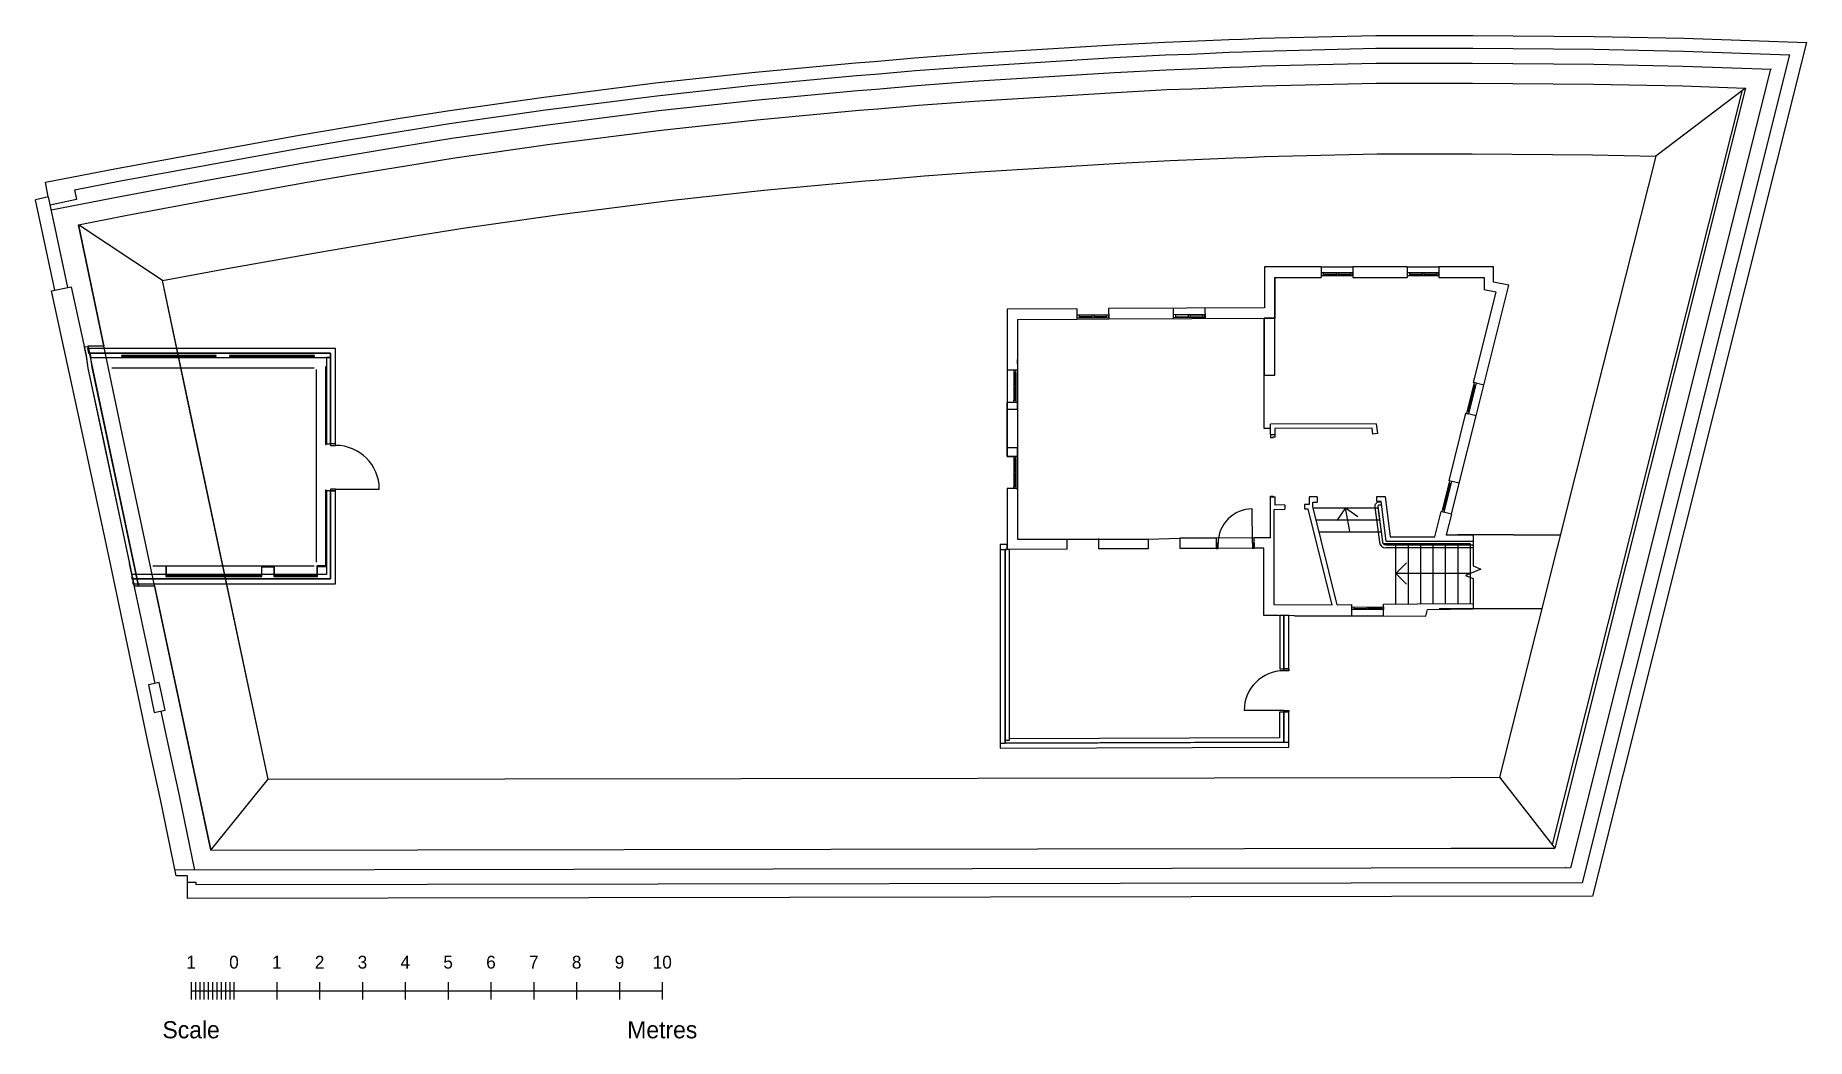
# Model space of a CAD drawing. Header units: metres. Extents: x -3566 to 37785, y -3280 to 20135.
import ezdxf
from ezdxf.enums import TextEntityAlignment as Align

# ---------------------------------------------------------------- set-up
doc = ezdxf.new("R2010")
doc.units = ezdxf.units.M
doc.header["$MEASUREMENT"] = 0
doc.layers.add('B-STRUCTURE', color=7, linetype='Continuous')
doc.layers.add('Scale', color=7, linetype='Continuous')
doc.styles.add('Scale', font='TEMPSITC.TTF')

# ---------------------------------------------------------------- blocks, each defined once
blk = doc.blocks.new('Scale')
at = {"layer": 'Scale'}
for p, q in [((799, -2000), (799, -2400)), ((899, -2000), (899, -2400)), ((999, -2000), (999, -2400)), ((1099, -2000), (1099, -2400)), ((1199, -2000), (1199, -2400)), ((1299, -2000), (1299, -2400)), ((1399, -2000), (1399, -2400)), ((1499, -2000), (1499, -2400)), ((1599, -2000), (1599, -2400)), ((1699, -2000), (1699, -2400)), ((1799, -2000), (1799, -2400)), ((2799, -2000), (2799, -2400)), ((3799, -2000), (3799, -2400)), ((4799, -2000), (4799, -2400)), ((5799, -2000), (5799, -2400)), ((6799, -2000), (6799, -2400)), ((7799, -2000), (7799, -2400)), ((8799, -2000), (8799, -2400)), ((9799, -2000), (9799, -2400)), ((10799, -2000), (10799, -2400)), ((11799, -2000), (11799, -2400)), ((799, -2200), (11799, -2200))]:
    blk.add_line(p, q, dxfattribs=at)
at = {"layer": 'Scale', "style": 'Scale'}
for s, height, p in [('1', 300, (799, -1772)), ('0', 300, (1799, -1772)), ('1', 300, (2799, -1772)), ('2', 300, (3799, -1772)), ('3', 300, (4799, -1772)), ('4', 300, (5799, -1772)), ('5', 300, (6799, -1772)), ('6', 300, (7799, -1772)), ('7', 300, (8799, -1772)), ('8', 300, (9799, -1772)), ('9', 300, (10799, -1772)), ('10', 300, (11799, -1772)), ('Scale', 400, (799, -3430)), ('Metres', 400, (11799, -3430))]:
    blk.add_text(s, height=height, dxfattribs=at).set_placement(p, align=Align.BOTTOM_CENTER)

msp = doc.modelspace()

# ---------------------------------------------------------------- linework, layer by layer
at = {"layer": 'B-STRUCTURE'}
for p, q in [((36271, 18825), (31845, 1250)), ((36357, 18904), (34263, 17316)), ((-3264, 16367), (-3566, 16301)), ((-3112, 14188), (-3566, 16301)), ((-3130, 15745), (-3264, 16367)), ((-2610, 16307), (-3222, 16172)), ((-2809, 14254), (-3154, 15859)), ((-601, 14412), (-2563, 15715)), ((26451, 14735), (25130, 14735)), ((25130, 14735), (25130, 13775)), ((26451, 14735), (26451, 14485)), ((26451, 14735), (27191, 14735)), ((26451, 14595), (26451, 14535)), ((26501, 14595), (26501, 14535)), ((26501, 14565), (26801, 14565)), ((26801, 14595), (26801, 14535)), ((26841, 14595), (26841, 14535)), ((26841, 14565), (27141, 14565)), ((27141, 14595), (27141, 14535)), ((28461, 14735), (27191, 14735)), ((27191, 14735), (27191, 14485)), ((27191, 14595), (27191, 14535)), ((28461, 14735), (28461, 14485)), ((28461, 14735), (29201, 14735)), ((28511, 14595), (28511, 14535)), ((28511, 14565), (28811, 14565)), ((28811, 14595), (28811, 14535)), ((28851, 14595), (28851, 14535)), ((28851, 14565), (29151, 14565)), ((29151, 14595), (29151, 14535)), ((30478, 14735), (29201, 14735)), ((29201, 14735), (29201, 14485)), ((29201, 14595), (29201, 14535)), ((30478, 14376), (30478, 14735)), ((30012, 12034), (30540, 14139)), ((30247, 11975), (30830, 14303)), ((30540, 14139), (30258, 14198)), ((30830, 14303), (30478, 14376)), ((20750, 13754), (19119, 13747)), ((19119, 13747), (19119, 12319)), ((19119, 13743), (19119, 10309)), ((20750, 13754), (20751, 13514)), ((25130, 13775), (21490, 13758)), ((21490, 13758), (21491, 13518)), ((22998, 13765), (23000, 13525)), ((23738, 13769), (23740, 13529)), ((19359, 13508), (20751, 13514)), ((19359, 13508), (19359, 12319)), ((20751, 13514), (21491, 13518)), ((20801, 13605), (20801, 13545)), ((20801, 13575), (21101, 13576)), ((21101, 13606), (21101, 13546)), ((21141, 13606), (21141, 13546)), ((21141, 13576), (21441, 13578)), ((21441, 13608), (21441, 13548)), ((23049, 13615), (23049, 13555)), ((23049, 13585), (23349, 13587)), ((23349, 13617), (23349, 13557)), ((23389, 13617), (23389, 13557)), ((23389, 13587), (23689, 13588)), ((23689, 13618), (23689, 13558)), ((25120, 10963), (25120, 13535)), ((-2385, 12666), (-2340, 12366)), ((19359, 12469), (19359, 12569)), ((-2340, 12366), (-1371, 7806)), ((-581, 12366), (-1786, 12366)), ((2285, 12366), (-581, 12366)), ((2941, 12366), (2285, 12366)), ((2996, 11866), (2996, 12334)), ((19359, 12319), (19119, 12319)), ((19119, 12319), (19119, 11569)), ((19277, 12269), (19277, 11619)), ((19277, 12269), (19277, 11619)), ((19302, 12269), (19302, 11964)), ((19302, 12269), (19302, 11964)), ((19327, 12269), (19327, 11619)), ((19327, 12269), (19327, 11619)), ((19359, 12319), (19359, 11569)), ((30247, 11975), (30012, 12034)), ((2996, 10866), (2996, 11866)), ((19277, 11964), (19327, 11964)), ((19277, 11924), (19327, 11924)), ((19302, 11924), (19302, 11619)), ((29885, 11355), (30040, 11976)), ((30011, 11983), (30069, 11968)), ((30067, 11258), (30247, 11975)), ((19359, 11569), (19359, 10459)), ((19359, 11469), (19359, 10469)), ((29437, 9740), (29832, 11316)), ((29671, 9681), (30067, 11258)), ((30067, 11258), (29832, 11316)), ((29856, 11362), (29914, 11347)), ((2996, 9256), (2996, 10866)), ((25269, 10963), (25120, 10963)), ((27738, 11070), (25269, 11063)), ((25269, 10822), (25269, 11063)), ((27640, 10970), (25370, 10963)), ((25370, 10963), (25370, 10822)), ((27640, 10970), (25379, 10963)), ((25379, 10769), (25379, 10963)), ((27658, 10826), (27640, 10970)), ((27658, 10826), (27640, 10970)), ((27767, 10840), (27658, 10826)), ((27767, 10840), (27658, 10826)), ((27738, 11070), (27767, 10840)), ((27738, 11070), (27767, 10840)), ((3441, 10606), (3326, 10606)), ((3326, 10606), (3326, 10566)), ((3441, 10606), (3326, 10606)), ((3441, 10606), (3326, 10606)), ((3326, 10566), (3441, 10566)), ((3441, 10566), (3441, 10606)), ((19359, 10459), (19359, 9559)), ((19277, 10259), (19277, 9609)), ((19277, 9954), (19327, 9954)), ((19302, 10259), (19302, 9954)), ((19327, 10259), (19327, 9609)), ((3441, 9546), (3326, 9546)), ((3326, 9546), (3326, 9506)), ((3441, 9506), (3441, 9546)), ((3441, 9546), (4461, 9546)), ((19327, 9559), (19119, 9559)), ((19277, 9914), (19327, 9914)), ((19302, 9914), (19302, 9609)), ((19327, 9559), (19361, 9559)), ((19360, 9559), (19360, 9459)), ((29309, 9061), (29465, 9682)), ((29436, 9689), (29494, 9674)), ((29671, 9681), (29437, 9740)), ((29491, 8964), (29671, 9681)), ((2996, 8363), (2996, 9256)), ((3441, 9506), (3326, 9506)), ((3326, 9506), (3441, 9506)), ((3441, 9506), (3326, 9506)), ((19119, 9409), (19119, 8149)), ((19361, 9459), (19361, 8380)), ((25269, 8407), (25269, 9369)), ((25379, 9173), (25379, 9369)), ((25602, 9177), (25379, 9173)), ((26171, 9189), (26059, 9187)), ((26172, 9361), (26171, 9189)), ((26360, 9364), (26172, 9362)), ((26261, 9242), (26360, 9243)), ((26261, 9140), (26261, 9242)), ((26827, 6848), (26261, 9140)), ((26269, 9106), (27786, 9106)), ((27017, 9106), (26818, 8814)), ((27017, 9106), (27309, 8907)), ((27702, 9126), (27814, 8306)), ((27753, 9375), (27949, 9377)), ((27853, 9256), (27753, 9255)), ((27772, 9136), (27883, 8316)), ((27855, 9240), (27802, 9240)), ((27864, 9170), (27802, 9170)), ((27968, 8330), (27853, 9256)), ((27949, 9377), (28066, 8434)), ((24845, 8285), (24842, 9085)), ((24845, 8285), (24842, 9085)), ((25354, 9072), (25604, 9077)), ((25354, 6843), (25354, 9072)), ((26061, 9087), (26150, 9088)), ((26706, 6839), (26150, 9088)), ((26338, 8826), (27824, 8826)), ((29108, 8431), (29257, 9023)), ((29491, 8964), (29257, 9023)), ((29280, 9068), (29339, 9054)), ((2996, 7839), (2996, 8363)), ((19359, 8380), (20515, 8380)), ((20515, 8385), (20516, 8145)), ((20515, 8380), (21255, 8380)), ((21255, 8389), (21256, 8149)), ((21255, 8380), (21256, 8149)), ((21255, 8380), (22415, 8380)), ((22415, 8380), (23155, 8397)), ((22415, 8380), (22416, 8154)), ((24005, 8401), (23155, 8397)), ((23155, 8390), (23156, 8157)), ((24885, 8405), (24005, 8401)), ((24006, 8161), (24005, 8401)), ((24005, 8281), (24006, 8161)), ((24005, 8281), (24006, 8161)), ((24045, 8281), (24005, 8281)), ((24005, 8281), (24006, 8161)), ((24005, 8281), (24006, 8161)), ((24045, 8281), (24005, 8281)), ((24005, 8281), (24006, 8161)), ((24005, 8281), (24006, 8161)), ((24046, 8161), (24045, 8281)), ((24046, 8161), (24045, 8281)), ((24885, 8285), (24845, 8285)), ((24845, 8285), (24846, 8165)), ((24885, 8285), (24845, 8285)), ((24845, 8285), (24846, 8165)), ((25269, 8407), (24885, 8405)), ((24886, 8165), (24885, 8405)), ((24885, 8285), (24886, 8165)), ((24885, 8285), (24886, 8165)), ((24886, 8165), (24885, 8285)), ((24885, 8285), (24886, 8165)), ((24886, 8165), (24885, 8285)), ((24885, 8285), (24886, 8165)), ((26408, 8546), (27862, 8546)), ((27968, 8330), (29063, 8331)), ((28066, 8434), (29108, 8431)), ((20516, 8145), (19119, 8139)), ((22416, 8154), (21256, 8149)), ((24006, 8161), (23156, 8157)), ((24886, 8165), (24006, 8161)), ((24006, 8161), (24046, 8161)), ((24006, 8161), (24046, 8161)), ((24846, 8165), (24886, 8165)), ((24846, 8165), (24886, 8165)), ((25114, 8166), (24886, 8165)), ((27962, 8246), (30001, 8246)), ((30001, 8176), (27962, 8176)), ((28197, 6862), (28197, 8266)), ((28487, 6865), (28487, 8266)), ((28777, 6867), (28777, 8266)), ((29067, 6870), (29067, 8266)), ((29357, 6873), (29357, 8266)), ((29647, 6876), (29647, 8266)), ((29937, 6879), (29937, 8266)), ((-826, 7758), (2941, 7758)), ((28197, 7576), (28447, 7826)), ((28197, 7576), (28447, 7326)), ((26706, 6839), (25354, 6843)), ((26827, 6848), (27168, 6852)), ((27167, 6587), (27168, 6852)), ((27218, 6792), (27218, 6732)), ((27218, 6762), (27518, 6765)), ((27518, 6795), (27518, 6735)), ((27558, 6795), (27558, 6735)), ((27558, 6765), (27858, 6768)), ((27858, 6798), (27858, 6738)), ((27908, 6859), (28695, 6867)), ((25830, 6591), (27167, 6587)), ((27167, 6587), (27907, 6585)), ((27907, 6585), (28894, 6582)), ((25699, 5347), (25584, 5347)), ((25584, 5307), (25584, 5347)), ((25584, 5347), (25699, 5347)), ((25699, 5347), (25584, 5347)), ((25699, 5307), (25584, 5307)), ((25699, 5347), (25699, 5307)), ((25584, 4377), (24654, 4377)), ((25584, 4337), (25584, 4377)), ((25584, 4377), (25699, 4377)), ((25699, 4337), (25584, 4337)), ((25699, 4337), (25584, 4337)), ((25699, 4337), (25584, 4337)), ((25699, 4377), (25699, 4337)), ((527, 1118), (1865, 2773)), ((30612, 2819), (31909, 1168)), ((32270, 706), (-307, 655)), ((32173, 706), (32160, 723))]:
    msp.add_line(p, q, dxfattribs=at)
at = {"layer": 'B-STRUCTURE', "flags": 128}
for points in [[(-3333, 16711), (-1671, 17026), (412, 17413), (2590, 17804), (3694, 17991), (4904, 18193), (6057, 18377), (8305, 18697), (10909, 19026), (13163, 19274), (15577, 19498), (16013, 19529), (16958, 19614), (18284, 19713), (21592, 19916), (22802, 19981), (23387, 20001), (24295, 20041), (24604, 20051), (25032, 20072), (27729, 20135), (29991, 20135), (32823, 20111), (34917, 20069), (37785, 19967), (32788, 42), (-12, -10), (-12, 365)], [(-3198, 16061), (-1551, 16387), (529, 16774), (2702, 17163), (3802, 17350), (5009, 17551), (6154, 17734), (8392, 18052), (10985, 18380), (13228, 18628), (15630, 18850), (16066, 18881), (17012, 18966), (18329, 19065), (21629, 19267), (22831, 19332), (23412, 19352), (24320, 19392), (24630, 19402), (25055, 19422), (27736, 19485), (29988, 19485), (32814, 19462), (34898, 19419), (36964, 19345)], [(-2655, 16534), (-1616, 16731), (466, 17118), (2642, 17508), (3744, 17695), (4953, 17896), (6102, 18080), (8345, 18399), (10944, 18728), (13193, 18976), (15602, 19199), (16038, 19230), (16983, 19315), (18305, 19414), (21609, 19617), (22816, 19682), (23399, 19702), (24306, 19741), (24616, 19752), (25042, 19772), (27732, 19835), (29990, 19835), (32819, 19812), (34908, 19769), (37388, 19681), (32542, 356)], [(-2563, 15715), (-1464, 15933), (612, 16319), (2781, 16708), (3879, 16894), (5083, 17095), (6223, 17277), (8453, 17594), (11040, 17921), (13275, 18168), (15668, 18389), (16103, 18420), (17050, 18506), (18360, 18603), (21656, 18806), (22851, 18870), (23430, 18890), (24338, 18930), (24649, 18940), (25071, 18960), (27742, 19023), (29986, 19022), (32807, 18999), (34886, 18957), (36357, 18904)], [(36944, 19346), (32270, 706)], [(36357, 18904), (31909, 1168)], [(-601, 14412), (909, 14693), (3065, 15079), (4153, 15264), (5350, 15463), (6470, 15642), (8673, 15956), (11234, 16279), (13442, 16523), (15803, 16742), (16236, 16773), (17185, 16858), (18472, 16954), (21751, 17155), (22924, 17218), (23495, 17238), (24401, 17278), (24716, 17288), (25130, 17308), (27761, 17370), (29979, 17369), (32783, 17346), (34263, 17316)], [(34263, 17316), (32851, 11712), (30612, 2819)], [(-3268, 16366), (-3333, 16711)], [(-2655, 16534), (-2610, 16307)], [(527, 1118), (-1544, 10845), (-2563, 15715)], [(25370, 14485), (26451, 14485)], [(25370, 13537), (25370, 14485)], [(25370, 14485), (25370, 13537)], [(27191, 14485), (28461, 14485)], [(29201, 14485), (30258, 14485), (30258, 14198)], [(-2523, 11090), (-2523, 11090), (-3193, 14171), (-2734, 14271), (-2385, 12666)], [(1865, 2773), (74, 11186), (-601, 14412)], [(21491, 13518), (25370, 13537)], [(-2328, 12870), (-2428, 12856)], [(-2428, 12856), (-2381, 12639)], [(3441, 12830), (-2354, 12830)], [(-2354, 12830), (-2330, 12720)], [(-2283, 12660), (-2328, 12870)], [(3441, 12720), (3441, 12830)], [(-2381, 12639), (-2340, 12366)], [(-2330, 12720), (3326, 12720)], [(3326, 12720), (-2292, 12720)], [(-2292, 12720), (-2277, 12620)], [(-2241, 12384), (-2283, 12660)], [(-2277, 12620), (3326, 12620)], [(655, 12666), (-1559, 12666)], [(-1559, 12666), (-1559, 12651)], [(-1559, 12651), (655, 12651)], [(655, 12651), (655, 12666)], [(2950, 12666), (964, 12666)], [(964, 12666), (964, 12651)], [(964, 12651), (2950, 12651)], [(2950, 12651), (2950, 12666)], [(3326, 12620), (3226, 12620)], [(3226, 12620), (3226, 10606)], [(3326, 12720), (3326, 10606)], [(3326, 12620), (3326, 12720)], [(3326, 10606), (3326, 12620)], [(3441, 12720), (3435, 12720)], [(3435, 12720), (3441, 12720)], [(3441, 10606), (3441, 12720)], [(-2340, 12366), (-1996, 10750)], [(-1898, 10770), (-2241, 12384)], [(3218, 12400), (3203, 12400)], [(3203, 12400), (3203, 10590)], [(3218, 10590), (3218, 12400)], [(19277, 12319), (19277, 12269), (19327, 12269), (19327, 12319)], [(19277, 12319), (19277, 12269), (19327, 12269), (19327, 12319)], [(19277, 11569), (19277, 11619), (19327, 11619), (19327, 11569)], [(19359, 10309), (19119, 10309), (19119, 11569)], [(19359, 11569), (19119, 11569)], [(-1840, 7914), (-2523, 11090)], [(-1156, 7289), (-1898, 10770)], [(25269, 10822), (25370, 10822)], [(25269, 10822), (25269, 10754)], [(25269, 10754), (25329, 10754), (25329, 10769), (25379, 10769)], [(-1996, 10750), (-1259, 7289)], [(3203, 10590), (3218, 10590)], [(3226, 10606), (3326, 10606)], [(19277, 10309), (19277, 10259), (19327, 10259), (19327, 10309)], [(3203, 9521), (3203, 7756)], [(3218, 9521), (3203, 9521)], [(3218, 7756), (3218, 9521)], [(19359, 9559), (19119, 9559), (19119, 8139)], [(19277, 9559), (19277, 9609), (19327, 9609), (19327, 9559)], [(3326, 9506), (3226, 9506)], [(3226, 9506), (3226, 7553)], [(3326, 9506), (3326, 7453)], [(3326, 7453), (3326, 9506)], [(3441, 7338), (3441, 9506)], [(25269, 9384), (25329, 9384), (25329, 9369), (25379, 9369)], [(25269, 9369), (25269, 9384)], [(25269, 9369), (25379, 9369)], [(25602, 9177), (25604, 9077)], [(26059, 9187), (26061, 9087)], [(26360, 9364), (26360, 9243)], [(27121, 8556), (27017, 9106)], [(27753, 9255), (27753, 9375)], [(29937, 8266), (27900, 8266), (27786, 9106)], [(29491, 8964), (29370, 8481), (30001, 8482)], [(29063, 8331), (30001, 8332)], [(30931, 8482), (29643, 8482)], [(30001, 8482), (30001, 7753), (30183, 7679), (29821, 7532), (30001, 7459), (30001, 6749)], [(30931, 8482), (32025, 8482)], [(-279, 521), (-646, 2300), (-926, 3576), (-1840, 7913)], [(19119, 8254), (18957, 8254)], [(18957, 8254), (18957, 8139)], [(18957, 8139), (19119, 8139)], [(18957, 8125), (18957, 3614)], [(19072, 8125), (18957, 8125)], [(19072, 8138), (19072, 3686)], [(19172, 8138), (19072, 8138)], [(19072, 3614), (19072, 8125)], [(19119, 8139), (19119, 8254)], [(19172, 3686), (19172, 8138)], [(25455, 6593), (25114, 6594), (25114, 8166)], [(-769, 5012), (-1371, 7806)], [(3226, 7553), (-1315, 7553)], [(-1315, 7553), (-1315, 7453)], [(-1315, 7453), (3326, 7453)], [(3326, 7453), (-1294, 7453)], [(-1294, 7453), (-1294, 7338)], [(-507, 7744), (-522, 7744)], [(-522, 7744), (-522, 7507)], [(-522, 7507), (-507, 7507)], [(-507, 7523), (-507, 7744)], [(1708, 7523), (-507, 7523)], [(-507, 7508), (1708, 7508)], [(-507, 7507), (-507, 7508)], [(2017, 7744), (1708, 7744)], [(1708, 7744), (1708, 7523)], [(1708, 7508), (1723, 7508)], [(1723, 7729), (2002, 7729)], [(1723, 7508), (1723, 7729)], [(2002, 7729), (2002, 7508)], [(2002, 7508), (2017, 7508)], [(2017, 7522), (2017, 7744)], [(3007, 7522), (2017, 7522)], [(2017, 7508), (2017, 7507)], [(2017, 7507), (3007, 7507)], [(3203, 7756), (3007, 7756)], [(3007, 7756), (3007, 7522)], [(3007, 7507), (3022, 7507)], [(3022, 7741), (3218, 7741)], [(3022, 7507), (3022, 7741)], [(3203, 7756), (3218, 7756)], [(3218, 7741), (3218, 7756)], [(29937, 7576), (28197, 7576)], [(-1294, 7338), (3441, 7338)], [(-1259, 7289), (-1156, 7289)], [(27907, 6585), (27908, 6859)], [(28695, 6867), (30001, 6879)], [(28894, 6582), (28933, 6739), (30003, 6749)], [(31602, 6750), (29206, 6750)], [(25292, 6592), (25277, 6592)], [(25830, 6591), (25455, 6593)], [(25584, 6592), (25484, 6592)], [(25484, 6592), (25484, 5347)], [(25699, 6592), (25584, 6592)], [(25584, 6592), (25584, 5347)], [(25584, 5347), (25584, 6592)], [(25699, 5347), (25699, 6592)], [(25484, 5347), (25584, 5347)], [(153, 655), (-206, 2394), (-486, 3671), (-633, 4366)], [(25580, 4337), (25480, 4337)], [(25480, 4337), (25480, 3738)], [(25580, 3639), (25580, 4337)], [(25584, 4337), (25584, 3639)], [(25699, 3639), (25699, 4337)], [(25480, 3738), (19172, 3714)], [(18957, 3614), (18954, 3614)], [(18954, 3614), (18954, 3499)], [(18954, 3499), (25696, 3524)], [(18957, 3614), (19072, 3614)], [(19072, 3714), (19072, 3614)], [(19072, 3686), (19172, 3686)], [(25695, 3639), (19072, 3614)], [(19072, 3614), (25580, 3639)], [(25584, 3639), (25699, 3639)], [(25696, 3524), (25695, 3639)], [(1865, 2773), (29481, 2817), (30612, 2819)], [(527, 1118), (29484, 1164), (31909, 1168)], [(32542, 356), (183, 305), (183, 365), (-17, 365), (-17, 521), (-279, 521)]]:
    msp.add_lwpolyline(points, dxfattribs=at)
for points in [[(-2563, 15715), (-1970, 12884), (-2340, 12884), (-1156, 7289), (-783, 7289), (527, 1118), (1865, 2773), (-601, 14412)], [(27191, 14595), (26451, 14595), (26451, 14535), (27191, 14535)], [(29201, 14595), (28461, 14595), (28461, 14535), (29201, 14535)], [(21491, 13608), (20751, 13604), (20751, 13544), (21491, 13548)], [(23739, 13619), (22999, 13615), (22999, 13555), (23739, 13559)], [(25120, 13535), (25120, 12204), (25370, 12204), (25370, 13537)], [(30082, 12017), (30023, 12031), (29843, 11314), (29902, 11299)], [(19359, 11569), (19119, 11569), (19119, 11409), (19359, 11409)], [(19359, 10509), (19119, 10509), (19119, 10307), (19359, 10307)], [(29506, 9723), (29448, 9737), (29268, 9020), (29326, 9005)], [(27168, 6792), (27908, 6799), (27908, 6739), (27168, 6732)], [(-791, 4333), (-541, 4385), (-677, 5031), (-927, 4978)]]:
    msp.add_lwpolyline(points, close=True, dxfattribs=at)
at = {"layer": 'B-STRUCTURE'}
for centre, radius, start, end in [((3441, 9546), 1020, 0, 90), ((27802, 9140), 100, 90, 187.7227), ((27802, 9140), 30, 90, 187.7227), ((24845, 8285), 800, 90.2598, 180.2598), ((24845, 8285), 800, 90.2598, 180.2598), ((27962, 8326), 150, 187.7376, 270), ((27962, 8326), 80, 187.7376, 270), ((25584, 4377), 930, 90, 180)]:
    msp.add_arc(centre, radius, start, end, dxfattribs=at)

# ---------------------------------------------------------------- block references
msp.add_blockref('Scale', (-730, 36))

doc.saveas('drawing.dxf')
